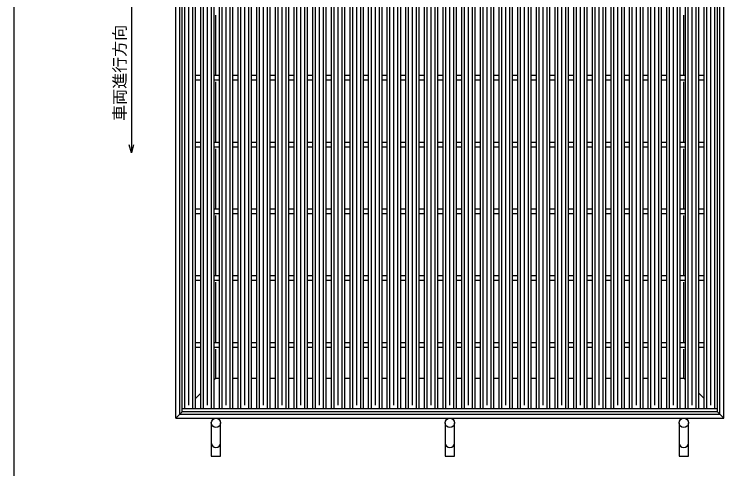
# Model space of a CAD drawing. Units: millimetres, scale not verified. Extents: x -1456 to 1379, y -1028 to 847.
# Drawn here: x -1389 to -327, y -355 to 326 of the extents above; entities that cross this region are included whole.
import ezdxf
from ezdxf.enums import TextEntityAlignment as Align

# ---------------------------------------------------------------- set-up
doc = ezdxf.new("R2010")
doc.units = ezdxf.units.MM
doc.header["$LTSCALE"] = 8
for name, color, linetype, lineweight in [('0_2', 150, 'Continuous', 25), ('16', 3, 'Continuous', 25), ('19', 6, 'Continuous', 25)]:
    doc.layers.add(name, color=color, linetype=linetype, lineweight=lineweight)
doc.styles.add('ベクトル', font='')
doc.styles.get('ベクトル').set_extended_font_data('ベクトル')

msp = doc.modelspace()

# ---------------------------------------------------------------- linework, layer by layer
at = {"layer": '0_2'}
msp.add_line((-1388.8, -912.8), (-1388.8, 847.2), dxfattribs=at)
at = {"layer": '0_2', "color": 4}
for p, q in [((-1213.3, 358.366), (-1213.3, 118.366)), ((-1213.3, 118.366), (-1216.5, 130.366)), ((-1210.1, 130.366), (-1213.3, 118.366))]:
    msp.add_line(p, q, dxfattribs=at)
at = {"layer": '16'}
for p, q in [((-1137.3, -264.3), (-1137.3, 526.7)), ((-1133.3, -264.3), (-1133.3, 526.7)), ((-1127.3, -259.3), (-1127.3, 521.7)), ((-1121.3, -264.3), (-1121.3, 526.7)), ((-1117.3, -264.3), (-1117.3, 526.7)), ((-1109.4, -264.3), (-1109.4, 526.7)), ((-1105.4, -264.3), (-1105.4, 526.7)), ((-1099.4, -259.3), (-1099.4, 521.7)), ((-1093.4, -264.3), (-1093.4, 526.7)), ((-1089.4, -264.3), (-1089.4, 526.7)), ((-1081.5, -264.3), (-1081.5, 526.7)), ((-1077.5, -264.3), (-1077.5, 526.7)), ((-1071.5, -259.3), (-1071.5, 521.7)), ((-1065.5, -264.3), (-1065.5, 526.7)), ((-1061.5, -264.3), (-1061.5, 526.7)), ((-1053.6, -264.3), (-1053.6, 526.7)), ((-1049.6, -264.3), (-1049.6, 526.7)), ((-1043.6, -259.3), (-1043.6, 521.7)), ((-1037.6, -264.3), (-1037.6, 526.7)), ((-1033.6, -264.3), (-1033.6, 526.7)), ((-1025.7, -264.3), (-1025.7, 526.7)), ((-1021.7, -264.3), (-1021.7, 526.7)), ((-1015.7, -259.3), (-1015.7, 521.7)), ((-1009.7, -264.3), (-1009.7, 526.7)), ((-1005.7, -264.3), (-1005.7, 526.7)), ((-997.8, -264.3), (-997.8, 526.7)), ((-993.8, -264.3), (-993.8, 526.7)), ((-987.8, -259.3), (-987.8, 521.7)), ((-981.8, -264.3), (-981.8, 526.7)), ((-977.8, -264.3), (-977.8, 526.7)), ((-969.9, -264.3), (-969.9, 526.7)), ((-965.9, -264.3), (-965.9, 526.7)), ((-959.9, -259.3), (-959.9, 521.7)), ((-953.9, -264.3), (-953.9, 526.7)), ((-949.9, -264.3), (-949.9, 526.7)), ((-942, -264.3), (-942, 526.7)), ((-938, -264.3), (-938, 526.7)), ((-932, -259.3), (-932, 521.7)), ((-926, -264.3), (-926, 526.7)), ((-922, -264.3), (-922, 526.7)), ((-914.1, -264.3), (-914.1, 526.7)), ((-910.1, -264.3), (-910.1, 526.7)), ((-904.1, -259.3), (-904.1, 521.7)), ((-898.1, -264.3), (-898.1, 526.7)), ((-894.1, -264.3), (-894.1, 526.7)), ((-886.2, -264.3), (-886.2, 526.7)), ((-882.2, -264.3), (-882.2, 526.7)), ((-876.2, -259.3), (-876.2, 521.7)), ((-870.2, -264.3), (-870.2, 526.7)), ((-866.2, -264.3), (-866.2, 526.7)), ((-858.3, -264.3), (-858.3, 526.7)), ((-854.3, -264.3), (-854.3, 526.7)), ((-848.3, -259.3), (-848.3, 521.7)), ((-842.3, -264.3), (-842.3, 526.7)), ((-838.3, -264.3), (-838.3, 526.7)), ((-830.4, -264.3), (-830.4, 526.7)), ((-826.4, -264.3), (-826.4, 526.7)), ((-820.4, -259.3), (-820.4, 521.7)), ((-814.4, -264.3), (-814.4, 526.7)), ((-810.4, -264.3), (-810.4, 526.7)), ((-802.5, -264.3), (-802.5, 526.7)), ((-798.5, -264.3), (-798.5, 526.7)), ((-792.5, -259.3), (-792.5, 521.7)), ((-786.5, -264.3), (-786.5, 526.7)), ((-782.5, -264.3), (-782.5, 526.7)), ((-774.6, -264.3), (-774.6, 526.7)), ((-770.6, -264.3), (-770.6, 526.7)), ((-764.6, -259.3), (-764.6, 521.7)), ((-758.6, -264.3), (-758.6, 526.7)), ((-754.6, -264.3), (-754.6, 526.7)), ((-746.7, -264.3), (-746.7, 526.7)), ((-742.7, -264.3), (-742.7, 526.7)), ((-736.7, -259.3), (-736.7, 521.7)), ((-730.7, -264.3), (-730.7, 526.7)), ((-726.7, -264.3), (-726.7, 526.7)), ((-718.8, -264.3), (-718.8, 526.7)), ((-714.8, -264.3), (-714.8, 526.7)), ((-708.8, -259.3), (-708.8, 521.7)), ((-702.8, -264.3), (-702.8, 526.7)), ((-698.8, -264.3), (-698.8, 526.7)), ((-690.9, -264.3), (-690.9, 526.7)), ((-686.9, -264.3), (-686.9, 526.7)), ((-680.9, -259.3), (-680.9, 521.7)), ((-674.9, -264.3), (-674.9, 526.7)), ((-670.9, -264.3), (-670.9, 526.7)), ((-663, -264.3), (-663, 526.7)), ((-659, -264.3), (-659, 526.7)), ((-653, -259.3), (-653, 521.7)), ((-647, -264.3), (-647, 526.7)), ((-643, -264.3), (-643, 526.7)), ((-635.1, -264.3), (-635.1, 526.7)), ((-631.1, -264.3), (-631.1, 526.7)), ((-625.1, -259.3), (-625.1, 521.7)), ((-619.1, -264.3), (-619.1, 526.7)), ((-615.1, -264.3), (-615.1, 526.7)), ((-607.2, -264.3), (-607.2, 526.7)), ((-603.2, -264.3), (-603.2, 526.7)), ((-597.2, -259.3), (-597.2, 521.7)), ((-591.2, -264.3), (-591.2, 526.7)), ((-587.2, -264.3), (-587.2, 526.7)), ((-579.3, -264.3), (-579.3, 526.7)), ((-575.3, -264.3), (-575.3, 526.7)), ((-569.3, -259.3), (-569.3, 521.7)), ((-563.3, -264.3), (-563.3, 526.7)), ((-559.3, -264.3), (-559.3, 526.7)), ((-551.4, -264.3), (-551.4, 526.7)), ((-547.4, -264.3), (-547.4, 526.7)), ((-541.4, -259.3), (-541.4, 521.7)), ((-535.4, -264.3), (-535.4, 526.7)), ((-531.4, -264.3), (-531.4, 526.7)), ((-523.5, -264.3), (-523.5, 526.7)), ((-519.5, -264.3), (-519.5, 526.7)), ((-513.5, -259.3), (-513.5, 521.7)), ((-507.5, -264.3), (-507.5, 526.7)), ((-503.5, -264.3), (-503.5, 526.7)), ((-495.6, -264.3), (-495.6, 526.7)), ((-491.6, -264.3), (-491.6, 526.7)), ((-485.6, -259.3), (-485.6, 521.7)), ((-479.6, -264.3), (-479.6, 526.7)), ((-475.6, -264.3), (-475.6, 526.7)), ((-467.7, -264.3), (-467.7, 526.7)), ((-463.7, -264.3), (-463.7, 526.7)), ((-457.7, -259.3), (-457.7, 521.7)), ((-451.7, -264.3), (-451.7, 526.7)), ((-447.7, -264.3), (-447.7, 526.7)), ((-439.8, -264.3), (-439.8, 526.7)), ((-435.8, -264.3), (-435.8, 526.7)), ((-429.8, -259.3), (-429.8, 521.7)), ((-423.8, -264.3), (-423.8, 526.7)), ((-419.8, -264.3), (-419.8, 526.7)), ((-411.9, -264.3), (-411.9, 526.7)), ((-407.9, -264.3), (-407.9, 526.7)), ((-401.9, -259.3), (-401.9, 521.7)), ((-395.9, -264.3), (-395.9, 526.7)), ((-391.9, -264.3), (-391.9, 526.7)), ((-384, -264.3), (-384, 526.7)), ((-380, -264.3), (-380, 526.7)), ((-374, -259.3), (-374, 521.7)), ((-368, -264.3), (-368, 526.7)), ((-364, -264.3), (-364, 526.7)), ((-356.3, -264.3), (-356.3, 526.7)), ((-352.3, -264.3), (-352.3, 526.7)), ((-346.3, -259.3), (-346.3, 521.7)), ((-340.3, -264.3), (-340.3, 526.7)), ((-336.3, -264.3), (-336.3, 526.7)), ((-1117.3, 234.7), (-1109.4, 234.7)), ((-1089.4, 234.7), (-1081.5, 234.7)), ((-1061.5, 234.7), (-1053.6, 234.7)), ((-1033.6, 234.7), (-1025.7, 234.7)), ((-1005.7, 234.7), (-997.8, 234.7)), ((-977.8, 234.7), (-969.9, 234.7)), ((-949.9, 234.7), (-942, 234.7)), ((-922, 234.7), (-914.1, 234.7)), ((-894.1, 234.7), (-886.2, 234.7)), ((-866.2, 234.7), (-858.3, 234.7)), ((-838.3, 234.7), (-830.4, 234.7)), ((-810.4, 234.7), (-802.5, 234.7)), ((-782.5, 234.7), (-774.6, 234.7)), ((-754.6, 234.7), (-746.7, 234.7)), ((-726.7, 234.7), (-718.8, 234.7)), ((-698.8, 234.7), (-690.9, 234.7)), ((-670.9, 234.7), (-663, 234.7)), ((-643, 234.7), (-635.1, 234.7)), ((-615.1, 234.7), (-607.2, 234.7)), ((-587.2, 234.7), (-579.3, 234.7)), ((-559.3, 234.7), (-551.4, 234.7)), ((-531.4, 234.7), (-523.5, 234.7)), ((-503.5, 234.7), (-495.6, 234.7)), ((-475.6, 234.7), (-467.7, 234.7)), ((-447.7, 234.7), (-439.8, 234.7)), ((-419.8, 234.7), (-411.9, 234.7)), ((-391.9, 234.7), (-384, 234.7)), ((-364, 234.7), (-356.3, 234.7)), ((-1117.3, 227.7), (-1109.4, 227.7)), ((-1089.4, 227.7), (-1081.5, 227.7)), ((-1061.5, 227.7), (-1053.6, 227.7)), ((-1033.6, 227.7), (-1025.7, 227.7)), ((-1005.7, 227.7), (-997.8, 227.7)), ((-977.8, 227.7), (-969.9, 227.7)), ((-949.9, 227.7), (-942, 227.7)), ((-922, 227.7), (-914.1, 227.7)), ((-894.1, 227.7), (-886.2, 227.7)), ((-866.2, 227.7), (-858.3, 227.7)), ((-838.3, 227.7), (-830.4, 227.7)), ((-810.4, 227.7), (-802.5, 227.7)), ((-782.5, 227.7), (-774.6, 227.7)), ((-754.6, 227.7), (-746.7, 227.7)), ((-726.7, 227.7), (-718.8, 227.7)), ((-698.8, 227.7), (-690.9, 227.7)), ((-670.9, 227.7), (-663, 227.7)), ((-643, 227.7), (-635.1, 227.7)), ((-615.1, 227.7), (-607.2, 227.7)), ((-587.2, 227.7), (-579.3, 227.7)), ((-559.3, 227.7), (-551.4, 227.7)), ((-531.4, 227.7), (-523.5, 227.7)), ((-503.5, 227.7), (-495.6, 227.7)), ((-475.6, 227.7), (-467.7, 227.7)), ((-447.7, 227.7), (-439.8, 227.7)), ((-419.8, 227.7), (-411.9, 227.7)), ((-391.9, 227.7), (-384, 227.7)), ((-364, 227.7), (-356.3, 227.7)), ((-1117.3, 134.7), (-1109.4, 134.7)), ((-1117.3, 127.7), (-1109.4, 127.7)), ((-1089.4, 134.7), (-1081.5, 134.7)), ((-1089.4, 127.7), (-1081.5, 127.7)), ((-1061.5, 134.7), (-1053.6, 134.7)), ((-1061.5, 127.7), (-1053.6, 127.7)), ((-1033.6, 134.7), (-1025.7, 134.7)), ((-1033.6, 127.7), (-1025.7, 127.7)), ((-1005.7, 134.7), (-997.8, 134.7)), ((-1005.7, 127.7), (-997.8, 127.7)), ((-977.8, 134.7), (-969.9, 134.7)), ((-977.8, 127.7), (-969.9, 127.7)), ((-949.9, 134.7), (-942, 134.7)), ((-949.9, 127.7), (-942, 127.7)), ((-922, 134.7), (-914.1, 134.7)), ((-922, 127.7), (-914.1, 127.7)), ((-894.1, 134.7), (-886.2, 134.7)), ((-894.1, 127.7), (-886.2, 127.7)), ((-866.2, 134.7), (-858.3, 134.7)), ((-866.2, 127.7), (-858.3, 127.7)), ((-838.3, 134.7), (-830.4, 134.7)), ((-838.3, 127.7), (-830.4, 127.7)), ((-810.4, 134.7), (-802.5, 134.7)), ((-810.4, 127.7), (-802.5, 127.7)), ((-782.5, 134.7), (-774.6, 134.7)), ((-782.5, 127.7), (-774.6, 127.7)), ((-754.6, 134.7), (-746.7, 134.7)), ((-754.6, 127.7), (-746.7, 127.7)), ((-726.7, 134.7), (-718.8, 134.7)), ((-726.7, 127.7), (-718.8, 127.7)), ((-698.8, 134.7), (-690.9, 134.7)), ((-698.8, 127.7), (-690.9, 127.7)), ((-670.9, 134.7), (-663, 134.7)), ((-670.9, 127.7), (-663, 127.7)), ((-643, 134.7), (-635.1, 134.7)), ((-643, 127.7), (-635.1, 127.7)), ((-615.1, 134.7), (-607.2, 134.7)), ((-615.1, 127.7), (-607.2, 127.7)), ((-587.2, 134.7), (-579.3, 134.7)), ((-587.2, 127.7), (-579.3, 127.7)), ((-559.3, 134.7), (-551.4, 134.7)), ((-559.3, 127.7), (-551.4, 127.7)), ((-531.4, 134.7), (-523.5, 134.7)), ((-531.4, 127.7), (-523.5, 127.7)), ((-503.5, 134.7), (-495.6, 134.7)), ((-503.5, 127.7), (-495.6, 127.7)), ((-475.6, 134.7), (-467.7, 134.7)), ((-475.6, 127.7), (-467.7, 127.7)), ((-447.7, 134.7), (-439.8, 134.7)), ((-447.7, 127.7), (-439.8, 127.7)), ((-419.8, 134.7), (-411.9, 134.7)), ((-419.8, 127.7), (-411.9, 127.7)), ((-391.9, 134.7), (-384, 134.7)), ((-391.9, 127.7), (-384, 127.7)), ((-364, 134.7), (-356.3, 134.7)), ((-364, 127.7), (-356.3, 127.7)), ((-1117.3, 34.7), (-1109.4, 34.7)), ((-1089.4, 34.7), (-1081.5, 34.7)), ((-1061.5, 34.7), (-1053.6, 34.7)), ((-1033.6, 34.7), (-1025.7, 34.7)), ((-1005.7, 34.7), (-997.8, 34.7)), ((-977.8, 34.7), (-969.9, 34.7)), ((-949.9, 34.7), (-942, 34.7)), ((-922, 34.7), (-914.1, 34.7)), ((-894.1, 34.7), (-886.2, 34.7)), ((-866.2, 34.7), (-858.3, 34.7)), ((-838.3, 34.7), (-830.4, 34.7)), ((-810.4, 34.7), (-802.5, 34.7)), ((-782.5, 34.7), (-774.6, 34.7)), ((-754.6, 34.7), (-746.7, 34.7)), ((-726.7, 34.7), (-718.8, 34.7)), ((-698.8, 34.7), (-690.9, 34.7)), ((-670.9, 34.7), (-663, 34.7)), ((-643, 34.7), (-635.1, 34.7)), ((-615.1, 34.7), (-607.2, 34.7)), ((-587.2, 34.7), (-579.3, 34.7)), ((-559.3, 34.7), (-551.4, 34.7)), ((-531.4, 34.7), (-523.5, 34.7)), ((-503.5, 34.7), (-495.6, 34.7)), ((-475.6, 34.7), (-467.7, 34.7)), ((-447.7, 34.7), (-439.8, 34.7)), ((-419.8, 34.7), (-411.9, 34.7)), ((-391.9, 34.7), (-384, 34.7)), ((-364, 34.7), (-356.3, 34.7)), ((-1117.3, 27.7), (-1109.4, 27.7)), ((-1089.4, 27.7), (-1081.5, 27.7)), ((-1061.5, 27.7), (-1053.6, 27.7)), ((-1033.6, 27.7), (-1025.7, 27.7)), ((-1005.7, 27.7), (-997.8, 27.7)), ((-977.8, 27.7), (-969.9, 27.7)), ((-949.9, 27.7), (-942, 27.7)), ((-922, 27.7), (-914.1, 27.7)), ((-894.1, 27.7), (-886.2, 27.7)), ((-866.2, 27.7), (-858.3, 27.7)), ((-838.3, 27.7), (-830.4, 27.7)), ((-810.4, 27.7), (-802.5, 27.7)), ((-782.5, 27.7), (-774.6, 27.7)), ((-754.6, 27.7), (-746.7, 27.7)), ((-726.7, 27.7), (-718.8, 27.7)), ((-698.8, 27.7), (-690.9, 27.7)), ((-670.9, 27.7), (-663, 27.7)), ((-643, 27.7), (-635.1, 27.7)), ((-615.1, 27.7), (-607.2, 27.7)), ((-587.2, 27.7), (-579.3, 27.7)), ((-559.3, 27.7), (-551.4, 27.7)), ((-531.4, 27.7), (-523.5, 27.7)), ((-503.5, 27.7), (-495.6, 27.7)), ((-475.6, 27.7), (-467.7, 27.7)), ((-447.7, 27.7), (-439.8, 27.7)), ((-419.8, 27.7), (-411.9, 27.7)), ((-391.9, 27.7), (-384, 27.7)), ((-364, 27.7), (-356.3, 27.7)), ((-1117.3, -65.3), (-1109.4, -65.3)), ((-1117.3, -72.3), (-1109.4, -72.3)), ((-1089.4, -65.3), (-1081.5, -65.3)), ((-1089.4, -72.3), (-1081.5, -72.3)), ((-1061.5, -65.3), (-1053.6, -65.3)), ((-1061.5, -72.3), (-1053.6, -72.3)), ((-1033.6, -65.3), (-1025.7, -65.3)), ((-1033.6, -72.3), (-1025.7, -72.3)), ((-1005.7, -65.3), (-997.8, -65.3)), ((-1005.7, -72.3), (-997.8, -72.3)), ((-977.8, -65.3), (-969.9, -65.3)), ((-977.8, -72.3), (-969.9, -72.3)), ((-949.9, -65.3), (-942, -65.3)), ((-949.9, -72.3), (-942, -72.3)), ((-922, -65.3), (-914.1, -65.3)), ((-922, -72.3), (-914.1, -72.3)), ((-894.1, -65.3), (-886.2, -65.3)), ((-894.1, -72.3), (-886.2, -72.3)), ((-866.2, -65.3), (-858.3, -65.3)), ((-866.2, -72.3), (-858.3, -72.3)), ((-838.3, -65.3), (-830.4, -65.3)), ((-838.3, -72.3), (-830.4, -72.3)), ((-810.4, -65.3), (-802.5, -65.3)), ((-810.4, -72.3), (-802.5, -72.3)), ((-782.5, -65.3), (-774.6, -65.3)), ((-782.5, -72.3), (-774.6, -72.3)), ((-754.6, -65.3), (-746.7, -65.3)), ((-754.6, -72.3), (-746.7, -72.3)), ((-726.7, -65.3), (-718.8, -65.3)), ((-726.7, -72.3), (-718.8, -72.3)), ((-698.8, -65.3), (-690.9, -65.3)), ((-698.8, -72.3), (-690.9, -72.3)), ((-670.9, -65.3), (-663, -65.3)), ((-670.9, -72.3), (-663, -72.3)), ((-643, -65.3), (-635.1, -65.3)), ((-643, -72.3), (-635.1, -72.3)), ((-615.1, -65.3), (-607.2, -65.3)), ((-615.1, -72.3), (-607.2, -72.3)), ((-587.2, -65.3), (-579.3, -65.3)), ((-587.2, -72.3), (-579.3, -72.3)), ((-559.3, -65.3), (-551.4, -65.3)), ((-559.3, -72.3), (-551.4, -72.3)), ((-531.4, -65.3), (-523.5, -65.3)), ((-531.4, -72.3), (-523.5, -72.3)), ((-503.5, -65.3), (-495.6, -65.3)), ((-503.5, -72.3), (-495.6, -72.3)), ((-475.6, -65.3), (-467.7, -65.3)), ((-475.6, -72.3), (-467.7, -72.3)), ((-447.7, -65.3), (-439.8, -65.3)), ((-447.7, -72.3), (-439.8, -72.3)), ((-419.8, -65.3), (-411.9, -65.3)), ((-419.8, -72.3), (-411.9, -72.3)), ((-391.9, -65.3), (-384, -65.3)), ((-391.9, -72.3), (-384, -72.3)), ((-364, -65.3), (-356.3, -65.3)), ((-364, -72.3), (-356.3, -72.3)), ((-1117.3, -165.3), (-1109.4, -165.3)), ((-1089.4, -165.3), (-1081.5, -165.3)), ((-1061.5, -165.3), (-1053.6, -165.3)), ((-1033.6, -165.3), (-1025.7, -165.3)), ((-1005.7, -165.3), (-997.8, -165.3)), ((-977.8, -165.3), (-969.9, -165.3)), ((-949.9, -165.3), (-942, -165.3)), ((-922, -165.3), (-914.1, -165.3)), ((-894.1, -165.3), (-886.2, -165.3)), ((-866.2, -165.3), (-858.3, -165.3)), ((-838.3, -165.3), (-830.4, -165.3)), ((-810.4, -165.3), (-802.5, -165.3)), ((-782.5, -165.3), (-774.6, -165.3)), ((-754.6, -165.3), (-746.7, -165.3)), ((-726.7, -165.3), (-718.8, -165.3)), ((-698.8, -165.3), (-690.9, -165.3)), ((-670.9, -165.3), (-663, -165.3)), ((-643, -165.3), (-635.1, -165.3)), ((-615.1, -165.3), (-607.2, -165.3)), ((-587.2, -165.3), (-579.3, -165.3)), ((-559.3, -165.3), (-551.4, -165.3)), ((-531.4, -165.3), (-523.5, -165.3)), ((-503.5, -165.3), (-495.6, -165.3)), ((-475.6, -165.3), (-467.7, -165.3)), ((-447.7, -165.3), (-439.8, -165.3)), ((-419.8, -165.3), (-411.9, -165.3)), ((-391.9, -165.3), (-384, -165.3)), ((-364, -165.3), (-356.3, -165.3)), ((-1117.3, -172.3), (-1109.4, -172.3)), ((-1089.4, -172.3), (-1081.5, -172.3)), ((-1061.5, -172.3), (-1053.6, -172.3)), ((-1033.6, -172.3), (-1025.7, -172.3)), ((-1005.7, -172.3), (-997.8, -172.3)), ((-977.8, -172.3), (-969.9, -172.3)), ((-949.9, -172.3), (-942, -172.3)), ((-922, -172.3), (-914.1, -172.3)), ((-894.1, -172.3), (-886.2, -172.3)), ((-866.2, -172.3), (-858.3, -172.3)), ((-838.3, -172.3), (-830.4, -172.3)), ((-810.4, -172.3), (-802.5, -172.3)), ((-782.5, -172.3), (-774.6, -172.3)), ((-754.6, -172.3), (-746.7, -172.3)), ((-726.7, -172.3), (-718.8, -172.3)), ((-698.8, -172.3), (-690.9, -172.3)), ((-670.9, -172.3), (-663, -172.3)), ((-643, -172.3), (-635.1, -172.3)), ((-615.1, -172.3), (-607.2, -172.3)), ((-587.2, -172.3), (-579.3, -172.3)), ((-559.3, -172.3), (-551.4, -172.3)), ((-531.4, -172.3), (-523.5, -172.3)), ((-503.5, -172.3), (-495.6, -172.3)), ((-475.6, -172.3), (-467.7, -172.3)), ((-447.7, -172.3), (-439.8, -172.3)), ((-419.8, -172.3), (-411.9, -172.3)), ((-391.9, -172.3), (-384, -172.3)), ((-364, -172.3), (-356.3, -172.3)), ((-1137.3, -264.3), (-336.3, -264.3)), ((-1137.3, -268.8), (-1137.3, -264.3)), ((-1137.3, -264.3), (-1117.3, -264.3)), ((-1109.4, -264.3), (-1089.4, -264.3)), ((-1081.5, -264.3), (-1061.5, -264.3)), ((-1053.6, -264.3), (-1033.6, -264.3)), ((-1025.7, -264.3), (-1005.7, -264.3)), ((-997.8, -264.3), (-977.8, -264.3)), ((-969.9, -264.3), (-949.9, -264.3)), ((-942, -264.3), (-922, -264.3)), ((-914.1, -264.3), (-894.1, -264.3)), ((-886.2, -264.3), (-866.2, -264.3)), ((-858.3, -264.3), (-838.3, -264.3)), ((-830.4, -264.3), (-810.4, -264.3)), ((-802.5, -264.3), (-782.5, -264.3)), ((-774.6, -264.3), (-754.6, -264.3)), ((-746.7, -264.3), (-726.7, -264.3)), ((-718.8, -264.3), (-698.8, -264.3)), ((-690.9, -264.3), (-670.9, -264.3)), ((-663, -264.3), (-643, -264.3)), ((-635.1, -264.3), (-615.1, -264.3)), ((-607.2, -264.3), (-587.2, -264.3)), ((-579.3, -264.3), (-559.3, -264.3)), ((-551.4, -264.3), (-531.4, -264.3)), ((-523.5, -264.3), (-503.5, -264.3)), ((-495.6, -264.3), (-475.6, -264.3)), ((-467.7, -264.3), (-447.7, -264.3)), ((-439.8, -264.3), (-419.8, -264.3)), ((-411.9, -264.3), (-391.9, -264.3)), ((-384, -264.3), (-364, -264.3)), ((-356.3, -264.3), (-336.3, -264.3)), ((-336.3, -268.8), (-336.3, -264.3)), ((-1137.3, -268.8), (-336.3, -268.8))]:
    msp.add_line(p, q, dxfattribs=at)
at = {"layer": '19'}
for p, q in [((-1146.8, -278.8), (-1146.8, 541.2)), ((-1140.8, -272.8), (-1140.8, 535.2)), ((-332.8, -272.8), (-332.8, 535.2)), ((-326.8, -278.8), (-326.8, 541.2)), ((-1086.8, 234.7), (-1086.8, 324.7)), ((-386.8, 234.7), (-386.8, 324.7)), ((-1086.8, 134.7), (-1086.8, 224.7)), ((-386.8, 134.7), (-386.8, 224.7)), ((-1086.8, 34.7), (-1086.8, 124.7)), ((-386.8, 34.7), (-386.8, 124.7)), ((-1086.8, -65.3), (-1086.8, 24.7)), ((-386.8, -65.3), (-386.8, 24.7)), ((-1086.8, -165.3), (-1086.8, -75.3)), ((-386.8, -165.3), (-386.8, -75.3)), ((-1086.8, -218.8), (-1086.8, -175.3)), ((-386.8, -218.8), (-386.8, -175.3)), ((-1089.4, -221.4), (-1086.8, -218.8)), ((-1086.8, -218.8), (-1081.5, -218.8)), ((-1061.5, -218.8), (-1053.6, -218.8)), ((-1033.6, -218.8), (-1025.7, -218.8)), ((-1005.7, -218.8), (-997.8, -218.8)), ((-977.8, -218.8), (-969.9, -218.8)), ((-949.9, -218.8), (-942, -218.8)), ((-922, -218.8), (-914.1, -218.8)), ((-894.1, -218.8), (-886.2, -218.8)), ((-866.2, -218.8), (-858.3, -218.8)), ((-838.3, -218.8), (-830.4, -218.8)), ((-810.4, -218.8), (-802.5, -218.8)), ((-782.5, -218.8), (-774.6, -218.8)), ((-754.6, -218.8), (-746.7, -218.8)), ((-726.7, -218.8), (-718.8, -218.8)), ((-698.8, -218.8), (-690.9, -218.8)), ((-670.9, -218.8), (-663, -218.8)), ((-643, -218.8), (-635.1, -218.8)), ((-615.1, -218.8), (-607.2, -218.8)), ((-587.2, -218.8), (-579.3, -218.8)), ((-559.3, -218.8), (-551.4, -218.8)), ((-531.4, -218.8), (-523.5, -218.8)), ((-503.5, -218.8), (-495.6, -218.8)), ((-475.6, -218.8), (-467.7, -218.8)), ((-447.7, -218.8), (-439.8, -218.8)), ((-419.8, -218.8), (-411.9, -218.8)), ((-391.9, -218.8), (-386.8, -218.8)), ((-384.2, -221.4), (-386.8, -218.8)), ((-1117.3, -249.3), (-1109.4, -241.4)), ((-356.3, -249.3), (-364.2, -241.4)), ((-1146.8, -278.8), (-1136.8, -268.8)), ((-1140.8, -272.8), (-332.8, -272.8)), ((-326.8, -278.8), (-336.8, -268.8)), ((-1146.8, -278.8), (-326.8, -278.8)), ((-1093.8, -285.8), (-1093.8, -335.8)), ((-1079.8, -335.8), (-1079.8, -285.8)), ((-743.8, -285.8), (-743.8, -335.8)), ((-729.8, -335.8), (-729.8, -285.8)), ((-393.8, -285.8), (-393.8, -335.8)), ((-379.8, -335.8), (-379.8, -285.8)), ((-1093.8, -335.8), (-1079.8, -335.8)), ((-743.8, -335.8), (-729.8, -335.8)), ((-393.8, -335.8), (-379.8, -335.8))]:
    msp.add_line(p, q, dxfattribs=at)
for centre in [(-1086.8, -285.8), (-736.8, -285.8), (-386.8, -285.8)]:
    msp.add_circle(centre, 7, dxfattribs=at)
for centre in [(-1086.8, -315.8), (-736.8, -315.8), (-386.8, -315.8)]:
    msp.add_arc(centre, 7, 180, 0, dxfattribs=at)

# ---------------------------------------------------------------- texts
at = {"layer": '0_2', "color": 2, "style": 'ベクトル'}
msp.add_text('車両進行方向', height=17.6, rotation=90, dxfattribs=at).set_placement((-1230.9, 166.366), align=Align.MIDDLE_LEFT)

doc.saveas('drawing.dxf')
